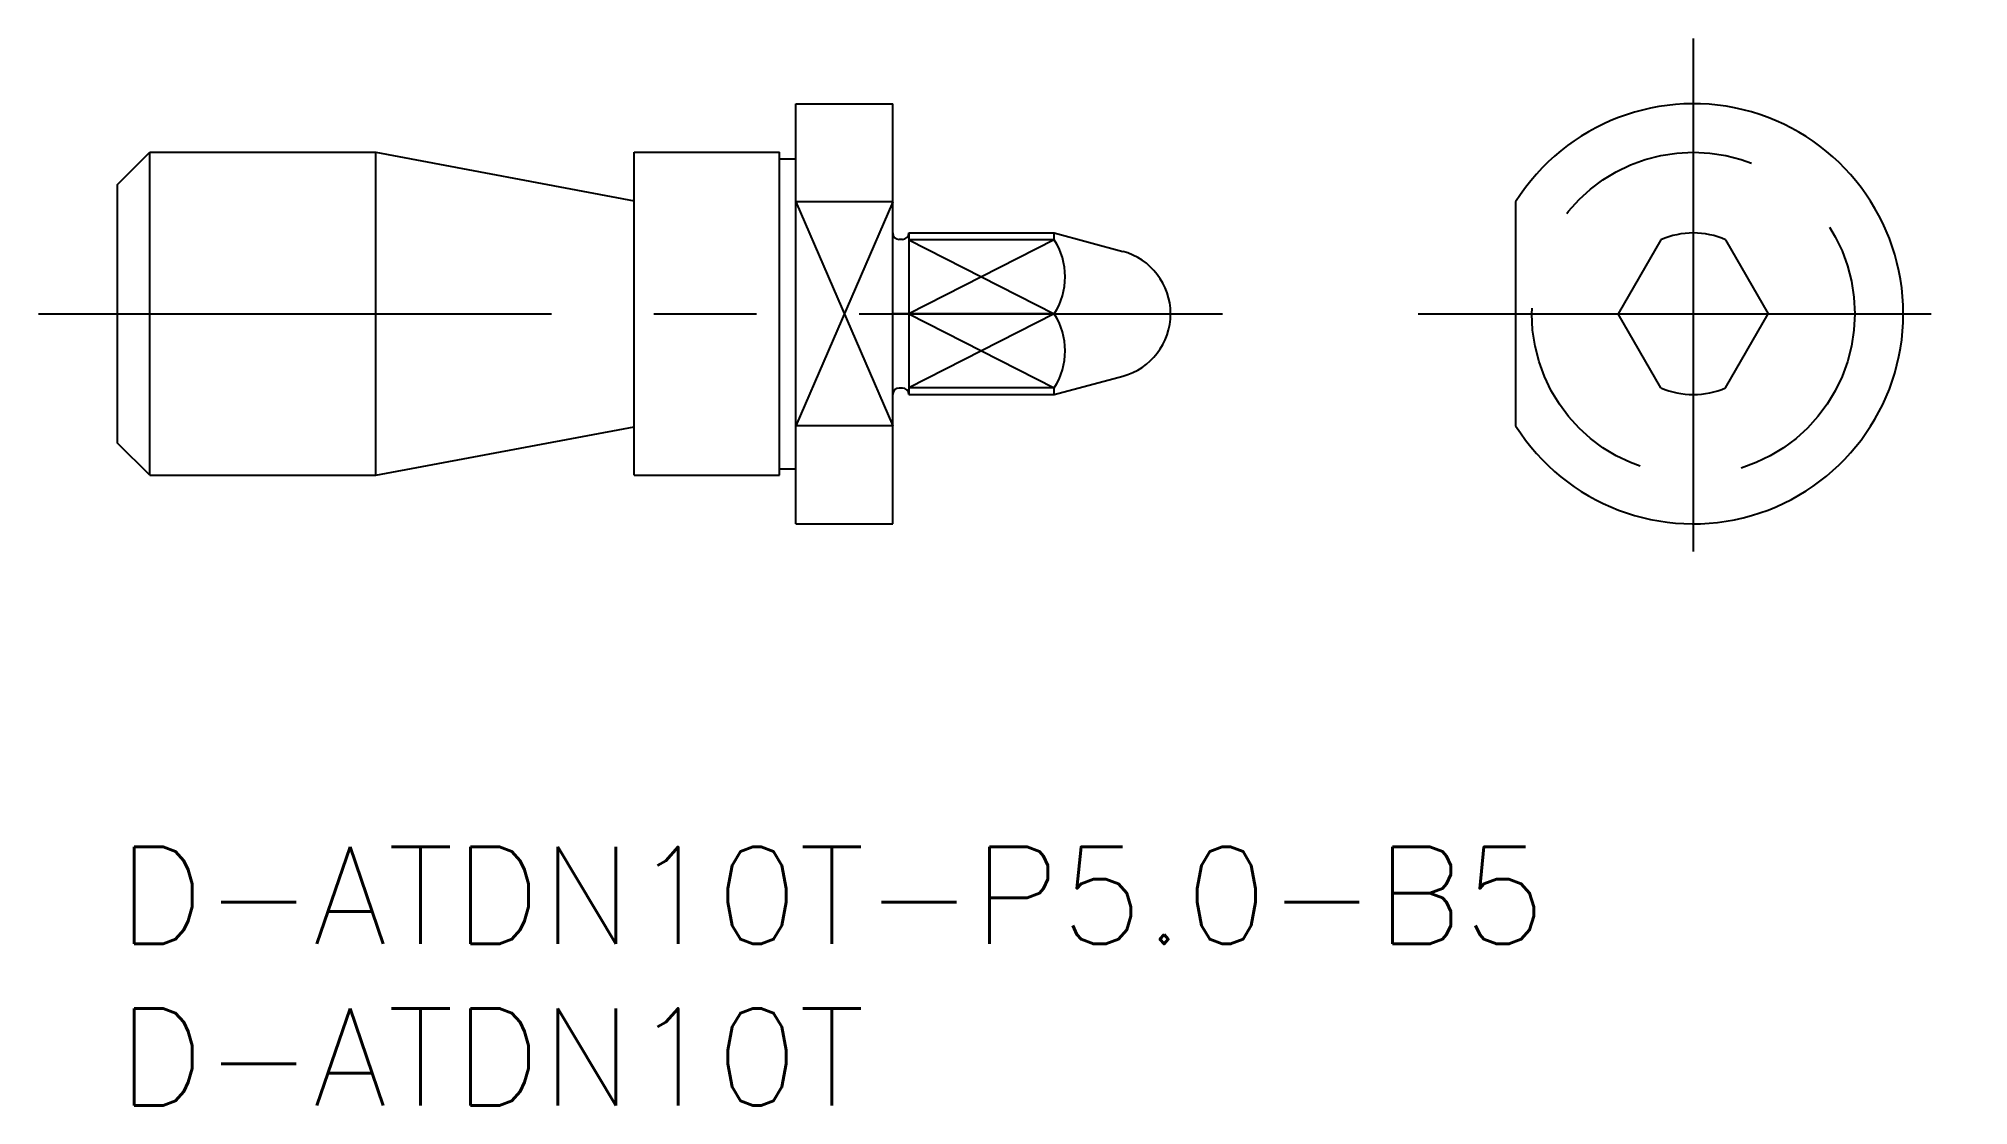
# Model space of a CAD drawing. Extents: x -2.4 to 57.3, y -8 to 25.
import ezdxf

# ---------------------------------------------------------------- set-up
doc = ezdxf.new("R2010")
doc.units = 0
doc.header["$LTSCALE"] = 0.5
doc.linetypes.add('CENTER', pattern=[50.8, 31.75, -6.35, 6.35, -6.35])
doc.linetypes.add('DASHED', pattern=[19.05, 12.7, -6.35])
doc.layers.get('0').update_dxf_attribs({"linetype": 'CONTINUOUS'})
for name, color, linetype in [('MSM_CENTER', 1, 'CENTER'), ('MSM_CONTINUOUS', 7, 'CONTINUOUS'), ('MSM_DASHED', 4, 'DASHED'), ('MSM_NARROW', 5, 'CONTINUOUS'), ('MSM_PART_NUMBER', 7, 'CONTINUOUS')]:
    doc.layers.add(name, color=color, linetype=linetype)
doc.styles.get("Standard").update_dxf_attribs({"font": 'txt.shx', "height": 3, "bigfont": 'bigfont.shx'})

# ---------------------------------------------------------------- blocks, each defined once
blk = doc.blocks.new('*U2')
at = {"layer": 'MSM_PART_NUMBER'}
blk.add_text('D-ATDN10T-P5.0-B5', height=3, dxfattribs=at).set_placement((0, -3))
blk = doc.blocks.new('*U3')
at = {"layer": 'MSM_PART_NUMBER'}
blk.add_text('D-ATDN10T', height=3, dxfattribs=at).set_placement((0, -8))

msp = doc.modelspace()

# ---------------------------------------------------------------- linework, layer by layer
msp.add_line((22.5, 10), (22.5, 10))
at = {"layer": 'MSM_CENTER'}
for p, q in [((48.781, 25.016), (48.781, 7.984)), ((-2.44, 16.5), (34.203, 16.5)), ((40.265, 16.5), (57.297, 16.5))]:
    msp.add_line(p, q, dxfattribs=at)
at = {"layer": 'MSM_CONTINUOUS'}
for p, q in [((21, 10), (21, 23)), ((21, 23), (24, 23)), ((24, 10), (24, 23)), ((0, 20.5), (1, 21.5)), ((1, 21.5), (8, 21.5)), ((1, 11.5), (1, 21.5)), ((8, 11.5), (8, 21.5)), ((8, 21.5), (16, 20)), ((16, 11.5), (16, 21.5)), ((16, 21.5), (20.5, 21.5)), ((20.5, 11.5), (20.5, 21.5)), ((20.5, 21.3), (21, 21.3)), ((0, 12.5), (0, 20.5)), ((24, 19.964), (21, 19.964)), ((43.281, 19.964), (43.281, 13.036)), ((24.3, 18.8), (24.2, 18.8)), ((24.5, 19), (29, 19)), ((24.5, 19), (24.5, 14)), ((29, 18.791), (24.5, 18.791)), ((29, 18.791), (29, 19)), ((29, 19), (31.12, 18.432)), ((47.781, 18.791), (46.458, 16.5)), ((49.781, 18.791), (51.104, 16.5)), ((29, 16.5), (24, 16.5)), ((29, 16.5), (24.5, 16.5)), ((47.781, 14.209), (46.458, 16.5)), ((49.781, 14.209), (51.104, 16.5)), ((29, 14), (31.12, 14.568)), ((24.3, 14.2), (24.2, 14.2)), ((29, 14.209), (24.5, 14.209)), ((24.5, 14), (29, 14)), ((29, 14), (29, 14.209)), ((8, 11.5), (16, 13)), ((24, 13.036), (21, 13.036)), ((1, 11.5), (0, 12.5)), ((1, 11.5), (8, 11.5)), ((16, 11.5), (20.5, 11.5)), ((20.5, 11.7), (21, 11.7)), ((21, 10), (24, 10)), ((21.75, 10), (21.75, 10))]:
    msp.add_line(p, q, dxfattribs=at)
for centre, radius, start, end in [((48.781, 16.5), 6.5, 212.20423, 147.79577), ((24.2, 19), 0.2, 180, 270), ((24.3, 19), 0.2, 270, 0), ((27.216, 17.646), 2.12, 327.29644, 32.70356), ((48.781, 16.5), 2.5, 66.42182, 113.57818), ((30.603, 16.5), 2, 284.99998, 75), ((27.216, 15.354), 2.12, 327.29641, 32.70357), ((24.2, 14), 0.2, 90, 180), ((24.3, 14), 0.2, 0, 90), ((48.781, 16.5), 2.5, 246.42182, 293.57818)]:
    msp.add_arc(centre, radius, start, end, dxfattribs=at)
at = {"layer": 'MSM_DASHED'}
msp.add_circle((48.781, 16.5), 5, dxfattribs=at)
at = {"layer": 'MSM_NARROW'}
for p, q in [((21, 19.964), (24, 13.036)), ((24, 19.964), (21, 13.036)), ((24.5, 18.791), (29, 16.5)), ((29, 18.791), (24.5, 16.5)), ((29, 16.5), (24.5, 14.209)), ((24.5, 16.5), (29, 14.209))]:
    msp.add_line(p, q, dxfattribs=at)

# ---------------------------------------------------------------- block references
at = {"layer": 'MSM_CONTINUOUS'}
for name in ['*U2', '*U3']:
    msp.add_blockref(name, (0, 0), dxfattribs=at)

doc.saveas('drawing.dxf')
